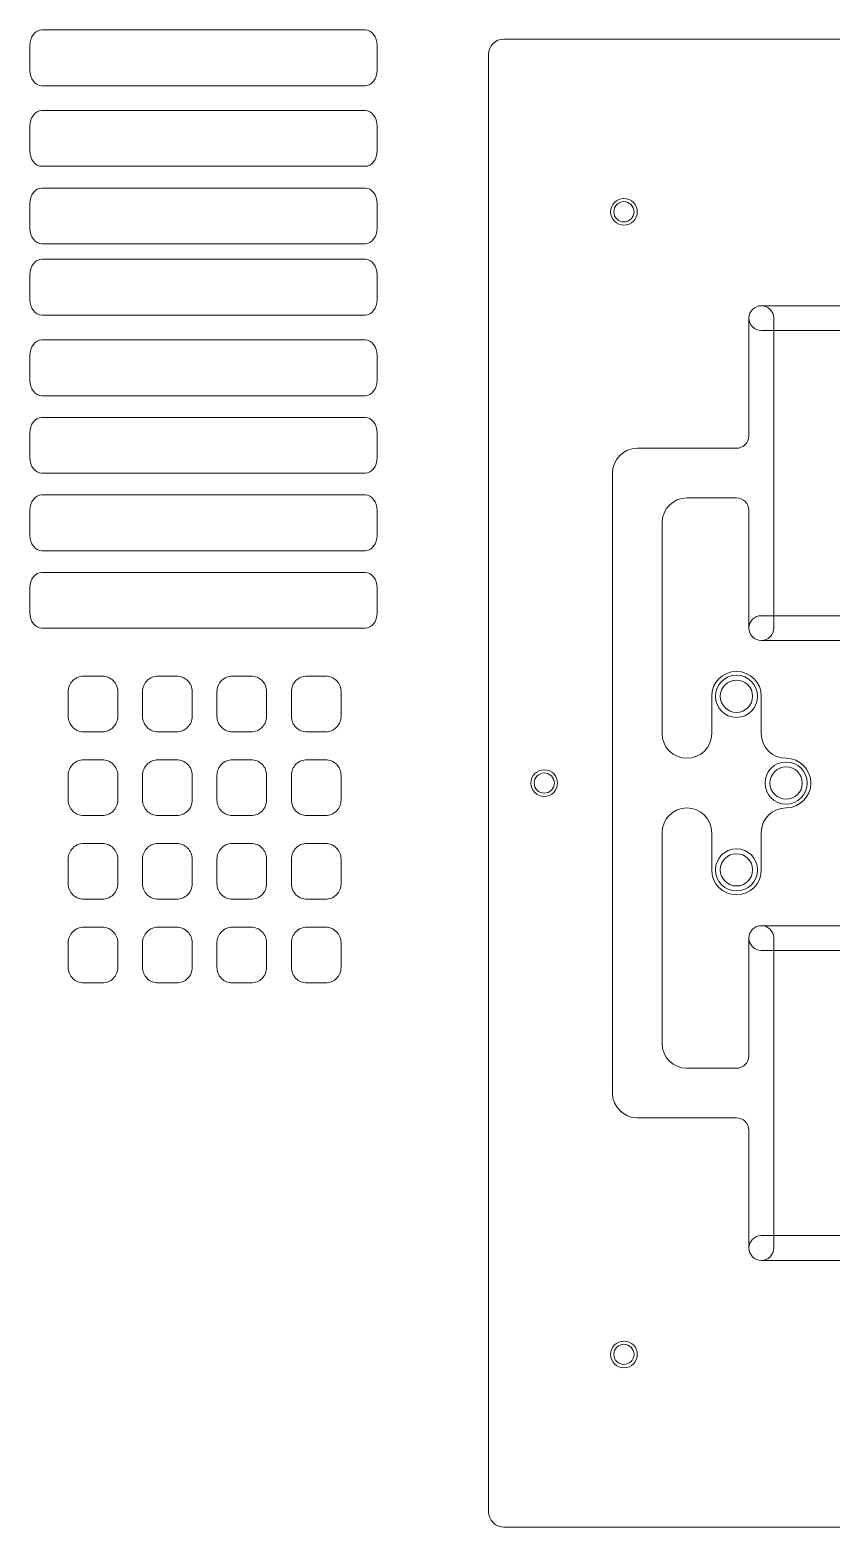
# Model space of a CAD drawing. Header units: inches. Extents: x -48 to 291, y 13 to 281.
# Drawn here: x -47.9 to 81.2, y 40 to 281.5 of the extents above; entities that cross this region are included whole.
import ezdxf

# ---------------------------------------------------------------- set-up
doc = ezdxf.new("R2010")
doc.units = ezdxf.units.IN
doc.header["$MEASUREMENT"] = 0
for name, color, linetype in [('Ceiling', 7, 'Continuous'), ('Floor', 7, 'Continuous'), ('Lower Wall', 7, 'Continuous'), ('Slider Stops', 7, 'Continuous'), ('Sliders', 7, 'Continuous'), ('Upper Wall', 7, 'Continuous')]:
    doc.layers.add(name, color=color, linetype=linetype)

# ---------------------------------------------------------------- blocks, each defined once
blk = doc.blocks.new('block 19')
at = {"layer": 'Lower Wall', "color": 240, "lineweight": 5, "true_color": 0xed1c24}
blk.add_open_spline([(74, 164), (71.79, 164), (70.01, 165.79), (70, 167.99), (70, 167.99), (70, 174), (70, 174), (70, 174), (70, 174), (70, 174), (70, 174), (70, 174), (70, 174), (70, 176.21), (68.21, 178), (66, 178), (63.79, 178), (62, 176.21), (62, 174), (62, 174), (62, 174), (62, 174), (62, 174), (62, 168), (62, 168), (62, 168), (62, 168), (62, 168), (62, 165.79), (60.21, 164), (58, 164), (58, 164), (58, 164), (58, 164), (58, 164), (58, 164), (58, 164), (55.79, 164), (54, 165.79), (54, 168), (54, 168), (54, 202), (54, 202), (54, 204.21), (55.79, 206), (58, 206), (58, 206), (58, 206), (58, 206), (58, 206), (66, 206), (66, 206), (67.1, 206), (68, 205.1), (68, 204), (68, 204), (68, 204), (68, 204), (68, 204), (68, 185), (68, 185), (68, 183.9), (68.9, 183), (70, 183), (71.1, 183), (72, 183.9), (72, 185), (72, 185), (72, 235), (72, 235), (72, 235), (72, 235), (72, 235), (72, 236.1), (71.1, 237), (70, 237), (68.9, 237), (68, 236.1), (68, 235), (68, 235), (68, 235), (68, 235), (68, 235), (68, 216), (68, 216), (68, 214.9), (67.1, 214), (66, 214), (66, 214), (50, 214), (50, 214), (50, 214), (50, 214), (50, 214), (47.79, 214), (46, 212.21), (46, 210), (46, 210), (46, 110), (46, 110), (46, 107.79), (47.79, 106), (50, 106), (50, 106), (66, 106), (66, 106), (67.1, 106), (68, 105.1), (68, 104), (68, 104), (68, 85), (68, 85), (68, 83.9), (68.9, 83), (70, 83), (71.1, 83), (72, 83.9), (72, 85), (72, 85), (72, 135), (72, 135), (72, 135), (72, 135), (72, 135), (72, 136.1), (71.1, 137), (70, 137), (68.9, 137), (68, 136.1), (68, 135), (68, 135), (68, 135), (68, 135), (68, 135), (68, 116), (68, 116), (68, 116), (68, 116), (68, 116), (68, 116), (68, 116), (68, 116), (68, 114.9), (67.1, 114), (66, 114), (66, 114), (58.01, 114), (58.01, 114), (58.01, 114), (58, 114), (58, 114), (55.79, 114), (54, 115.79), (54, 118), (54, 118), (54, 152), (54, 152), (54, 154.21), (55.79, 156), (58, 156), (58, 156), (58, 156), (58, 156), (58, 156), (58, 156), (58, 156), (60.21, 156), (62, 154.21), (62, 152), (62, 152), (62, 152), (62, 152), (62, 152), (62, 146), (62, 146), (62, 146), (62, 146), (62, 146), (62, 143.79), (63.79, 142), (66, 142), (68.21, 142), (70, 143.79), (70, 146), (70, 146), (70, 152.01), (70, 152.01), (70.01, 154.21), (71.79, 156), (74, 156), (74, 156), (74, 156), (74, 156), (76.21, 156), (78, 157.79), (78, 160), (78, 162.21), (76.21, 164), (74, 164)], degree=3, knots=[0, 0, 0, 0, 1, 1, 1, 2, 2, 2, 3, 3, 3, 4, 4, 4, 5, 5, 5, 6, 6, 6, 7, 7, 7, 8, 8, 8, 9, 9, 9, 10, 10, 10, 11, 11, 11, 12, 12, 12, 13, 13, 13, 14, 14, 14, 15, 15, 15, 16, 16, 16, 17, 17, 17, 18, 18, 18, 19, 19, 19, 20, 20, 20, 21, 21, 21, 22, 22, 22, 23, 23, 23, 24, 24, 24, 25, 25, 25, 26, 26, 26, 27, 27, 27, 28, 28, 28, 29, 29, 29, 30, 30, 30, 31, 31, 31, 32, 32, 32, 33, 33, 33, 34, 34, 34, 35, 35, 35, 36, 36, 36, 37, 37, 37, 38, 38, 38, 39, 39, 39, 40, 40, 40, 41, 41, 41, 42, 42, 42, 43, 43, 43, 44, 44, 44, 45, 45, 45, 46, 46, 46, 47, 47, 47, 48, 48, 48, 49, 49, 49, 50, 50, 50, 51, 51, 51, 52, 52, 52, 53, 53, 53, 54, 54, 54, 55, 55, 55, 56, 56, 56, 57, 57, 57, 58, 58, 58, 59, 59, 59, 60, 60, 60, 61, 61, 61, 62, 62, 62, 63, 63, 63, 64, 64, 64, 65, 65, 65, 66, 66, 66, 66], dxfattribs=at)
blk = doc.blocks.new('block 18')
at = {"layer": 'Lower Wall'}
blk.add_blockref('block 19', (0, 0), dxfattribs=at)
blk = doc.blocks.new('block 23')
at = {"layer": 'Upper Wall', "color": 114, "lineweight": 5, "true_color": 0x0db14b}
for points, knots in [([(101, 224.23), (101, 224.23), (101, 245.77), (101, 245.77), (101.6, 246.12), (102, 246.76), (102, 247.5), (102, 248.6), (101.1, 249.5), (100, 249.5), (98.9, 249.5), (98, 248.6), (98, 247.5), (98, 246.76), (98.4, 246.12), (99, 245.77), (99, 245.77), (99, 241.01), (99, 241.01), (99, 241.01), (99, 241), (99, 241), (99, 238.79), (97.21, 237), (95, 237), (95, 237), (95, 237), (95, 237), (95, 237), (70, 237), (70, 237), (68.9, 237), (68, 236.1), (68, 235), (68, 233.9), (68.9, 233), (70, 233), (70, 233), (70, 233), (70, 233), (70, 233), (70, 233), (70, 233), (70, 233), (94.99, 233), (94.99, 233), (94.99, 233), (95, 233), (95, 233), (97.21, 233), (99, 231.21), (99, 229), (99, 229), (99, 228.99), (99, 228.99), (99, 228.99), (99, 224.23), (99, 224.23), (98.4, 223.88), (98, 223.24), (98, 222.5), (98, 221.4), (98.9, 220.5), (100, 220.5), (101.1, 220.5), (102, 221.4), (102, 222.5), (102, 223.24), (101.6, 223.88), (101, 224.23)], [0, 0, 0, 0, 1, 1, 1, 2, 2, 2, 3, 3, 3, 4, 4, 4, 5, 5, 5, 6, 6, 6, 7, 7, 7, 8, 8, 8, 9, 9, 9, 10, 10, 10, 11, 11, 11, 12, 12, 12, 13, 13, 13, 14, 14, 14, 15, 15, 15, 16, 16, 16, 17, 17, 17, 18, 18, 18, 19, 19, 19, 20, 20, 20, 21, 21, 21, 22, 22, 22, 23, 23, 23, 23]), ([(102, 197.5), (102, 198.6), (101.1, 199.5), (100, 199.5), (98.9, 199.5), (98, 198.6), (98, 197.5), (98, 196.76), (98.4, 196.12), (99, 195.77), (99, 195.77), (99, 191.01), (99, 191.01), (99, 191.01), (99, 191), (99, 191), (99, 188.79), (97.21, 187), (95, 187), (95, 187), (95, 187), (95, 187), (95, 187), (70, 187), (70, 187), (70, 187), (70, 187), (70, 187), (68.9, 187), (68, 186.1), (68, 185), (68, 183.9), (68.9, 183), (70, 183), (70, 183), (70, 183), (70, 183), (70, 183), (94.99, 183), (94.99, 183), (94.99, 183), (95, 183), (95, 183), (97.21, 183), (99, 181.21), (99, 179), (99, 179), (99, 178.99), (99, 178.99), (99, 178.99), (99, 174.23), (99, 174.23), (98.4, 173.88), (98, 173.24), (98, 172.5), (98, 171.4), (98.9, 170.5), (100, 170.5), (101.1, 170.5), (102, 171.4), (102, 172.5), (102, 173.24), (101.6, 173.88), (101, 174.23), (101, 174.23), (101, 195.77), (101, 195.77), (101.6, 196.12), (102, 196.76), (102, 197.5)], [0, 0, 0, 0, 1, 1, 1, 2, 2, 2, 3, 3, 3, 4, 4, 4, 5, 5, 5, 6, 6, 6, 7, 7, 7, 8, 8, 8, 9, 9, 9, 10, 10, 10, 11, 11, 11, 12, 12, 12, 13, 13, 13, 14, 14, 14, 15, 15, 15, 16, 16, 16, 17, 17, 17, 18, 18, 18, 19, 19, 19, 20, 20, 20, 21, 21, 21, 22, 22, 22, 23, 23, 23, 23]), ([(102, 147.5), (102, 148.6), (101.1, 149.5), (100, 149.5), (98.9, 149.5), (98, 148.6), (98, 147.5), (98, 146.76), (98.4, 146.12), (99, 145.77), (99, 145.77), (99, 141.01), (99, 141.01), (99, 141.01), (99, 141), (99, 141), (99, 138.79), (97.21, 137), (95, 137), (95, 137), (70, 137), (70, 137), (68.9, 137), (68, 136.1), (68, 135), (68, 133.9), (68.9, 133), (70, 133), (70, 133), (95, 133), (95, 133), (97.21, 133), (99, 131.21), (99, 129), (99, 129), (99, 128.99), (99, 128.99), (99, 128.99), (99, 124.23), (99, 124.23), (98.4, 123.88), (98, 123.24), (98, 122.5), (98, 121.4), (98.9, 120.5), (100, 120.5), (101.1, 120.5), (102, 121.4), (102, 122.5), (102, 123.24), (101.6, 123.88), (101, 124.23), (101, 124.23), (101, 145.77), (101, 145.77), (101.6, 146.12), (102, 146.76), (102, 147.5)], [0, 0, 0, 0, 1, 1, 1, 2, 2, 2, 3, 3, 3, 4, 4, 4, 5, 5, 5, 6, 6, 6, 7, 7, 7, 8, 8, 8, 9, 9, 9, 10, 10, 10, 11, 11, 11, 12, 12, 12, 13, 13, 13, 14, 14, 14, 15, 15, 15, 16, 16, 16, 17, 17, 17, 18, 18, 18, 19, 19, 19, 19]), ([(102, 97.5), (102, 98.6), (101.1, 99.5), (100, 99.5), (98.9, 99.5), (98, 98.6), (98, 97.5), (98, 96.76), (98.4, 96.12), (99, 95.77), (99, 95.77), (99, 91.01), (99, 91.01), (99, 91.01), (99, 91), (99, 91), (99, 88.79), (97.21, 87), (95, 87), (95, 87), (70, 87), (70, 87), (68.9, 87), (68, 86.1), (68, 85), (68, 83.9), (68.9, 83), (70, 83), (70, 83), (94.99, 83), (94.99, 83), (94.99, 83), (95, 83), (95, 83), (97.21, 83), (99, 81.21), (99, 79), (99, 79), (99, 78.99), (99, 78.99), (99, 78.99), (99, 74.23), (99, 74.23), (98.4, 73.88), (98, 73.24), (98, 72.5), (98, 71.4), (98.9, 70.5), (100, 70.5), (101.1, 70.5), (102, 71.4), (102, 72.5), (102, 73.24), (101.6, 73.88), (101, 74.23), (101, 74.23), (101, 95.77), (101, 95.77), (101.6, 96.12), (102, 96.76), (102, 97.5)], [0, 0, 0, 0, 1, 1, 1, 2, 2, 2, 3, 3, 3, 4, 4, 4, 5, 5, 5, 6, 6, 6, 7, 7, 7, 8, 8, 8, 9, 9, 9, 10, 10, 10, 11, 11, 11, 12, 12, 12, 13, 13, 13, 14, 14, 14, 15, 15, 15, 16, 16, 16, 17, 17, 17, 18, 18, 18, 19, 19, 19, 20, 20, 20, 20])]:
    blk.add_open_spline(points, degree=3, knots=knots, dxfattribs=at)
blk = doc.blocks.new('block 22')
at = {"layer": 'Upper Wall'}
blk.add_blockref('block 23', (0, 0), dxfattribs=at)
blk = doc.blocks.new('*U25')
at = {"layer": 'Slider Stops', "color": 8, "lineweight": 5, "true_color": 0x7c7e80}
blk.add_lwpolyline([(1.5, -4.5), (-1.5, -4.5, -0.414214), (-4, -2), (-4, 2, -0.414214), (-1.5, 4.5), (1.5, 4.5, -0.414214), (4, 2), (4, -2, -0.414214)], format="xyb", close=True, dxfattribs=at)
blk = doc.blocks.new('*U26')
at = {"layer": 'Slider Stops', "color": 0, "linetype": 'ByBlock', "lineweight": -2, "transparency": 16777216}
for p in [(0, 40.5), (12, 40.5), (24, 40.5), (36, 40.5), (0, 27), (12, 27), (24, 27), (36, 27), (0, 13.5), (12, 13.5), (24, 13.5), (36, 13.5), (0, 0), (12, 0), (24, 0), (36, 0)]:
    blk.add_blockref('*U25', p, dxfattribs=at)

msp = doc.modelspace()

# ---------------------------------------------------------------- linework, layer by layer
at = {"layer": 'Ceiling', "color": 30, "lineweight": 5, "true_color": 0xf7931d}
for points, knots in [([(254, 42.49), (254, 41.11), (252.88, 40), (251.5, 40), (251.5, 40), (28.5, 40), (28.5, 40), (27.12, 40), (26, 41.11), (26, 42.49), (26, 42.49), (26, 277.51), (26, 277.51), (26, 278.89), (27.12, 280), (28.5, 280), (28.5, 280), (251.5, 280), (251.5, 280), (252.88, 280), (254, 278.89), (254, 277.51), (254, 277.51), (254, 42.49), (254, 42.49)], [0, 0, 0, 0, 1, 1, 1, 2, 2, 2, 3, 3, 3, 4, 4, 4, 5, 5, 5, 6, 6, 6, 7, 7, 7, 8, 8, 8, 8]), ([(50, 252.15), (50, 250.96), (49.04, 250), (47.85, 250), (46.67, 250), (45.7, 250.96), (45.7, 252.15), (45.7, 253.33), (46.67, 254.3), (47.85, 254.3), (49.04, 254.3), (50, 253.33), (50, 252.15)], [0, 0, 0, 0, 1, 1, 1, 2, 2, 2, 3, 3, 3, 4, 4, 4, 4]), ([(66, 176.61), (67.44, 176.61), (68.6, 175.44), (68.6, 174), (68.6, 172.56), (67.44, 171.4), (66, 171.4), (64.56, 171.4), (63.39, 172.56), (63.39, 174), (63.39, 175.44), (64.56, 176.61), (66, 176.61)], [0, 0, 0, 0, 1, 1, 1, 2, 2, 2, 3, 3, 3, 4, 4, 4, 4]), ([(37.15, 160), (37.15, 158.81), (36.19, 157.85), (35, 157.85), (33.81, 157.85), (32.85, 158.81), (32.85, 160), (32.85, 161.19), (33.81, 162.15), (35, 162.15), (36.19, 162.15), (37.15, 161.19), (37.15, 160)], [0, 0, 0, 0, 1, 1, 1, 2, 2, 2, 3, 3, 3, 4, 4, 4, 4]), ([(76.61, 160), (76.61, 158.56), (75.44, 157.4), (74, 157.4), (72.56, 157.4), (71.4, 158.56), (71.4, 160), (71.4, 161.44), (72.56, 162.61), (74, 162.61), (75.44, 162.61), (76.61, 161.44), (76.61, 160)], [0, 0, 0, 0, 1, 1, 1, 2, 2, 2, 3, 3, 3, 4, 4, 4, 4]), ([(66, 143.4), (64.56, 143.4), (63.39, 144.56), (63.39, 146), (63.39, 147.44), (64.56, 148.61), (66, 148.61), (67.44, 148.61), (68.6, 147.44), (68.6, 146), (68.6, 144.56), (67.44, 143.4), (66, 143.4)], [0, 0, 0, 0, 1, 1, 1, 2, 2, 2, 3, 3, 3, 4, 4, 4, 4]), ([(50, 67.85), (50, 66.67), (49.04, 65.7), (47.85, 65.7), (46.67, 65.7), (45.7, 66.67), (45.7, 67.85), (45.7, 69.04), (46.67, 70), (47.85, 70), (49.04, 70), (50, 69.04), (50, 67.85)], [0, 0, 0, 0, 1, 1, 1, 2, 2, 2, 3, 3, 3, 4, 4, 4, 4])]:
    msp.add_open_spline(points, degree=3, knots=knots, dxfattribs=at)
at = {"layer": 'Floor', "color": 215, "lineweight": 5, "true_color": 0x903f97}
for points, knots in [([(254, 42.49), (254, 41.11), (252.88, 40), (251.5, 40), (251.5, 40), (28.5, 40), (28.5, 40), (27.12, 40), (26, 41.11), (26, 42.49), (26, 42.49), (26, 277.51), (26, 277.51), (26, 278.89), (27.12, 280), (28.5, 280), (28.5, 280), (251.5, 280), (251.5, 280), (252.88, 280), (254, 278.89), (254, 277.51), (254, 277.51), (254, 42.49), (254, 42.49)], [0, 0, 0, 0, 1, 1, 1, 2, 2, 2, 3, 3, 3, 4, 4, 4, 5, 5, 5, 6, 6, 6, 7, 7, 7, 8, 8, 8, 8]), ([(49.48, 252.15), (49.48, 251.25), (48.75, 250.52), (47.85, 250.52), (46.95, 250.52), (46.22, 251.25), (46.22, 252.15), (46.22, 253.05), (46.95, 253.78), (47.85, 253.78), (48.75, 253.78), (49.48, 253.05), (49.48, 252.15)], [0, 0, 0, 0, 1, 1, 1, 2, 2, 2, 3, 3, 3, 4, 4, 4, 4]), ([(36.63, 160), (36.63, 159.1), (35.9, 158.37), (35, 158.37), (34.1, 158.37), (33.37, 159.1), (33.37, 160), (33.37, 160.9), (34.1, 161.63), (35, 161.63), (35.9, 161.63), (36.63, 160.9), (36.63, 160)], [0, 0, 0, 0, 1, 1, 1, 2, 2, 2, 3, 3, 3, 4, 4, 4, 4]), ([(49.48, 67.85), (49.48, 66.95), (48.75, 66.23), (47.85, 66.23), (46.95, 66.23), (46.22, 66.95), (46.22, 67.85), (46.22, 68.75), (46.95, 69.48), (47.85, 69.48), (48.75, 69.48), (49.48, 68.75), (49.48, 67.85)], [0, 0, 0, 0, 1, 1, 1, 2, 2, 2, 3, 3, 3, 4, 4, 4, 4])]:
    msp.add_open_spline(points, degree=3, knots=knots, dxfattribs=at)
at = {"layer": 'Lower Wall', "color": 240, "lineweight": 5, "true_color": 0xed1c24}
for points, knots in [([(254, 42.49), (254, 41.11), (252.88, 40), (251.5, 40), (251.5, 40), (28.5, 40), (28.5, 40), (27.12, 40), (26, 41.11), (26, 42.49), (26, 42.49), (26, 277.51), (26, 277.51), (26, 278.89), (27.12, 280), (28.5, 280), (28.5, 280), (251.5, 280), (251.5, 280), (252.88, 280), (254, 278.89), (254, 277.51), (254, 277.51), (254, 42.49), (254, 42.49)], [0, 0, 0, 0, 1, 1, 1, 2, 2, 2, 3, 3, 3, 4, 4, 4, 5, 5, 5, 6, 6, 6, 7, 7, 7, 8, 8, 8, 8]), ([(50, 252.15), (50, 250.96), (49.04, 250), (47.85, 250), (46.67, 250), (45.7, 250.96), (45.7, 252.15), (45.7, 253.33), (46.67, 254.3), (47.85, 254.3), (49.04, 254.3), (50, 253.33), (50, 252.15)], [0, 0, 0, 0, 1, 1, 1, 2, 2, 2, 3, 3, 3, 4, 4, 4, 4]), ([(37.15, 160), (37.15, 158.81), (36.19, 157.85), (35, 157.85), (33.81, 157.85), (32.85, 158.81), (32.85, 160), (32.85, 161.19), (33.81, 162.15), (35, 162.15), (36.19, 162.15), (37.15, 161.19), (37.15, 160)], [0, 0, 0, 0, 1, 1, 1, 2, 2, 2, 3, 3, 3, 4, 4, 4, 4]), ([(50, 67.85), (50, 66.67), (49.04, 65.7), (47.85, 65.7), (46.67, 65.7), (45.7, 66.67), (45.7, 67.85), (45.7, 69.04), (46.67, 70), (47.85, 70), (49.04, 70), (50, 69.04), (50, 67.85)], [0, 0, 0, 0, 1, 1, 1, 2, 2, 2, 3, 3, 3, 4, 4, 4, 4])]:
    msp.add_open_spline(points, degree=3, knots=knots, dxfattribs=at)
at = {"layer": 'Sliders', "color": 144, "lineweight": 5, "true_color": 0x0966b1}
for points in [[(8.05, 274.98), (8.05, 273.6), (7.19, 272.48), (6.12, 272.48), (6.12, 272.48), (-46.01, 272.48), (-46.01, 272.48), (-47.08, 272.48), (-47.95, 273.6), (-47.95, 274.98), (-47.95, 274.98), (-47.95, 278.98), (-47.95, 278.98), (-47.95, 280.36), (-47.08, 281.48), (-46.01, 281.48), (-46.01, 281.48), (6.12, 281.48), (6.12, 281.48), (7.19, 281.48), (8.05, 280.36), (8.05, 278.98), (8.05, 278.98), (8.05, 274.98), (8.05, 274.98)], [(8.05, 261.98), (8.05, 260.6), (7.19, 259.48), (6.12, 259.48), (6.12, 259.48), (-46.01, 259.48), (-46.01, 259.48), (-47.08, 259.48), (-47.95, 260.6), (-47.95, 261.98), (-47.95, 261.98), (-47.95, 265.98), (-47.95, 265.98), (-47.95, 267.36), (-47.08, 268.48), (-46.01, 268.48), (-46.01, 268.48), (6.12, 268.48), (6.12, 268.48), (7.19, 268.48), (8.05, 267.36), (8.05, 265.98), (8.05, 265.98), (8.05, 261.98), (8.05, 261.98)], [(8.05, 249.48), (8.05, 248.1), (7.19, 246.98), (6.12, 246.98), (6.12, 246.98), (-46.01, 246.98), (-46.01, 246.98), (-47.08, 246.98), (-47.95, 248.1), (-47.95, 249.48), (-47.95, 249.48), (-47.95, 253.48), (-47.95, 253.48), (-47.95, 254.86), (-47.08, 255.98), (-46.01, 255.98), (-46.01, 255.98), (6.12, 255.98), (6.12, 255.98), (7.19, 255.98), (8.05, 254.86), (8.05, 253.48), (8.05, 253.48), (8.05, 249.48), (8.05, 249.48)], [(8.05, 237.98), (8.05, 236.6), (7.19, 235.48), (6.12, 235.48), (6.12, 235.48), (-46.01, 235.48), (-46.01, 235.48), (-47.08, 235.48), (-47.95, 236.6), (-47.95, 237.98), (-47.95, 237.98), (-47.95, 241.98), (-47.95, 241.98), (-47.95, 243.36), (-47.08, 244.48), (-46.01, 244.48), (-46.01, 244.48), (6.12, 244.48), (6.12, 244.48), (7.19, 244.48), (8.05, 243.36), (8.05, 241.98), (8.05, 241.98), (8.05, 237.98), (8.05, 237.98)], [(8.05, 224.98), (8.05, 223.6), (7.19, 222.48), (6.12, 222.48), (6.12, 222.48), (-46.01, 222.48), (-46.01, 222.48), (-47.08, 222.48), (-47.95, 223.6), (-47.95, 224.98), (-47.95, 224.98), (-47.95, 228.98), (-47.95, 228.98), (-47.95, 230.36), (-47.08, 231.48), (-46.01, 231.48), (-46.01, 231.48), (6.12, 231.48), (6.12, 231.48), (7.19, 231.48), (8.05, 230.36), (8.05, 228.98), (8.05, 228.98), (8.05, 224.98), (8.05, 224.98)], [(8.05, 212.48), (8.05, 211.1), (7.19, 209.98), (6.12, 209.98), (6.12, 209.98), (-46.01, 209.98), (-46.01, 209.98), (-47.08, 209.98), (-47.95, 211.1), (-47.95, 212.48), (-47.95, 212.48), (-47.95, 216.48), (-47.95, 216.48), (-47.95, 217.86), (-47.08, 218.98), (-46.01, 218.98), (-46.01, 218.98), (6.12, 218.98), (6.12, 218.98), (7.19, 218.98), (8.05, 217.86), (8.05, 216.48), (8.05, 216.48), (8.05, 212.48), (8.05, 212.48)], [(8.05, 199.98), (8.05, 198.6), (7.19, 197.48), (6.12, 197.48), (6.12, 197.48), (-46.01, 197.48), (-46.01, 197.48), (-47.08, 197.48), (-47.95, 198.6), (-47.95, 199.98), (-47.95, 199.98), (-47.95, 203.98), (-47.95, 203.98), (-47.95, 205.36), (-47.08, 206.48), (-46.01, 206.48), (-46.01, 206.48), (6.12, 206.48), (6.12, 206.48), (7.19, 206.48), (8.05, 205.36), (8.05, 203.98), (8.05, 203.98), (8.05, 199.98), (8.05, 199.98)], [(8.05, 187.48), (8.05, 186.1), (7.19, 184.98), (6.12, 184.98), (6.12, 184.98), (-46.01, 184.98), (-46.01, 184.98), (-47.08, 184.98), (-47.95, 186.1), (-47.95, 187.48), (-47.95, 187.48), (-47.95, 191.48), (-47.95, 191.48), (-47.95, 192.86), (-47.08, 193.98), (-46.01, 193.98), (-46.01, 193.98), (6.12, 193.98), (6.12, 193.98), (7.19, 193.98), (8.05, 192.86), (8.05, 191.48), (8.05, 191.48), (8.05, 187.48), (8.05, 187.48)]]:
    msp.add_open_spline(points, degree=3, knots=[0, 0, 0, 0, 1, 1, 1, 2, 2, 2, 3, 3, 3, 4, 4, 4, 5, 5, 5, 6, 6, 6, 7, 7, 7, 8, 8, 8, 8], dxfattribs=at)
at = {"layer": 'Upper Wall', "color": 114, "lineweight": 5, "true_color": 0x0db14b}
for points, knots in [([(254, 42.49), (254, 41.11), (252.88, 40), (251.5, 40), (251.5, 40), (28.5, 40), (28.5, 40), (27.12, 40), (26, 41.11), (26, 42.49), (26, 42.49), (26, 277.51), (26, 277.51), (26, 278.89), (27.12, 280), (28.5, 280), (28.5, 280), (251.5, 280), (251.5, 280), (252.88, 280), (254, 278.89), (254, 277.51), (254, 277.51), (254, 42.49), (254, 42.49)], [0, 0, 0, 0, 1, 1, 1, 2, 2, 2, 3, 3, 3, 4, 4, 4, 5, 5, 5, 6, 6, 6, 7, 7, 7, 8, 8, 8, 8]), ([(50, 252.15), (50, 250.96), (49.04, 250), (47.85, 250), (46.67, 250), (45.7, 250.96), (45.7, 252.15), (45.7, 253.33), (46.67, 254.3), (47.85, 254.3), (49.04, 254.3), (50, 253.33), (50, 252.15)], [0, 0, 0, 0, 1, 1, 1, 2, 2, 2, 3, 3, 3, 4, 4, 4, 4]), ([(66, 177.4), (67.88, 177.4), (69.4, 175.88), (69.4, 174), (69.4, 172.12), (67.88, 170.6), (66, 170.6), (64.12, 170.6), (62.6, 172.12), (62.6, 174), (62.6, 175.88), (64.12, 177.4), (66, 177.4)], [0, 0, 0, 0, 1, 1, 1, 2, 2, 2, 3, 3, 3, 4, 4, 4, 4]), ([(37.15, 160), (37.15, 158.81), (36.19, 157.85), (35, 157.85), (33.81, 157.85), (32.85, 158.81), (32.85, 160), (32.85, 161.19), (33.81, 162.15), (35, 162.15), (36.19, 162.15), (37.15, 161.19), (37.15, 160)], [0, 0, 0, 0, 1, 1, 1, 2, 2, 2, 3, 3, 3, 4, 4, 4, 4]), ([(77.4, 160), (77.4, 158.12), (75.88, 156.6), (74, 156.6), (72.12, 156.6), (70.6, 158.12), (70.6, 160), (70.6, 161.88), (72.12, 163.4), (74, 163.4), (75.88, 163.4), (77.4, 161.88), (77.4, 160)], [0, 0, 0, 0, 1, 1, 1, 2, 2, 2, 3, 3, 3, 4, 4, 4, 4]), ([(66, 142.6), (64.12, 142.6), (62.6, 144.12), (62.6, 146), (62.6, 147.88), (64.12, 149.4), (66, 149.4), (67.88, 149.4), (69.4, 147.88), (69.4, 146), (69.4, 144.12), (67.88, 142.6), (66, 142.6)], [0, 0, 0, 0, 1, 1, 1, 2, 2, 2, 3, 3, 3, 4, 4, 4, 4]), ([(50, 67.85), (50, 66.67), (49.04, 65.7), (47.85, 65.7), (46.67, 65.7), (45.7, 66.67), (45.7, 67.85), (45.7, 69.04), (46.67, 70), (47.85, 70), (49.04, 70), (50, 69.04), (50, 67.85)], [0, 0, 0, 0, 1, 1, 1, 2, 2, 2, 3, 3, 3, 4, 4, 4, 4])]:
    msp.add_open_spline(points, degree=3, knots=knots, dxfattribs=at)

# ---------------------------------------------------------------- block references
at = {"layer": 'Lower Wall'}
msp.add_blockref('block 18', (0, 0), dxfattribs=at)
at = {"layer": 'Slider Stops'}
msp.add_blockref('*U26', (-37.78, 132.26), dxfattribs=at)
at = {"layer": 'Upper Wall'}
msp.add_blockref('block 22', (0, 0), dxfattribs=at)

doc.saveas('drawing.dxf')
